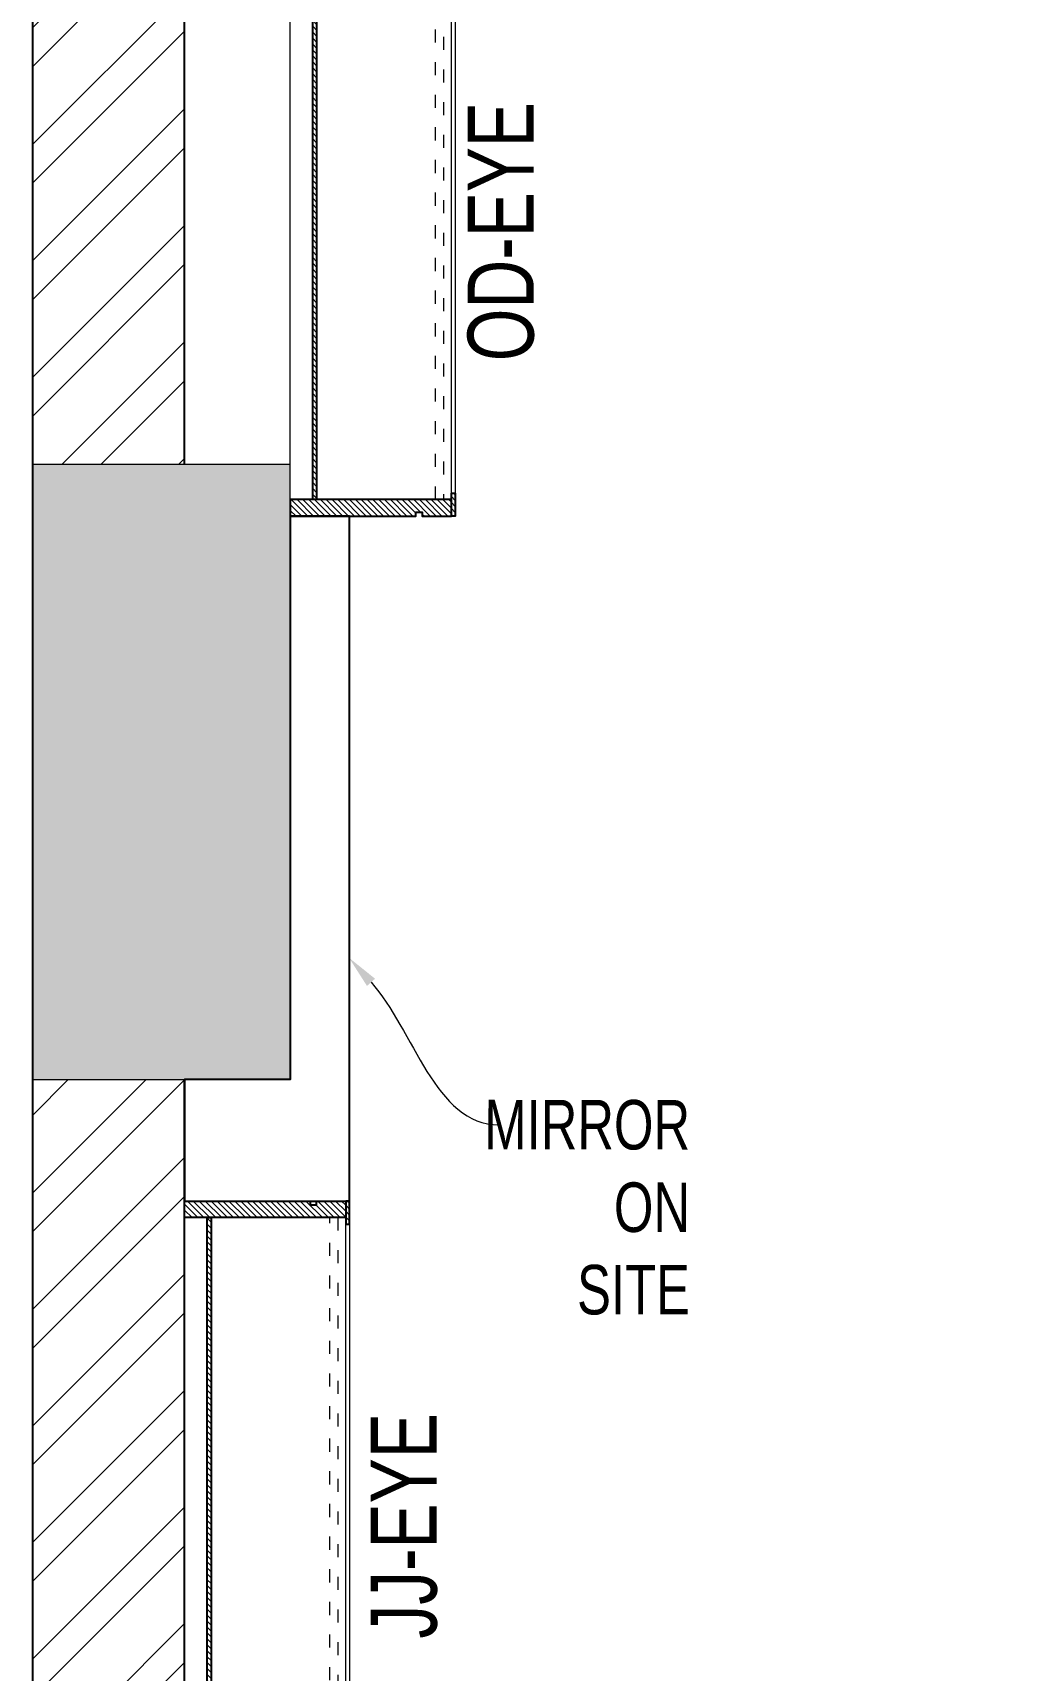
# Model space of a CAD drawing. Header units: feet. Extents: x 3958879 to 3965489, y -5461842 to -5452590.
# Drawn here: x 3958879 to 3960361, y -5459369 to -5456887 of the extents above; entities that cross this region are included whole.
import ezdxf
from ezdxf import colors
from ezdxf.entities.mleader import LeaderData, LeaderLine
from ezdxf.math import Vec2, Vec3

# ---------------------------------------------------------------- set-up
doc = ezdxf.new("R2010")
doc.units = ezdxf.units.FT
doc.header["$LTSCALE"] = 33
doc.header["$MEASUREMENT"] = 0
doc.linetypes.add('ACAD_ISO03W100', pattern=[30, 12, -18])
for name, color, linetype, lineweight in [('A-COL', 243, 'Continuous', 9), ('column hatch', 5, 'Continuous', 0), ('LENS-DIM', 252, 'Continuous', 5), ('LENS-PARTITION', 21, 'Continuous', 25), ('LENS-TEXT', 31, 'Continuous', 5), ('LK-FF&E WALL', 1, 'Continuous', 9), ('LN-ELEVATION-1', 81, 'Continuous', 25), ('LN-ELEVATION-3', 125, 'Continuous', 18), ('LN-ELEVATION-4', 145, 'Continuous', 13), ('LN-HATCH', 251, 'Continuous', 0), ('PLANO-TXT', 252, 'Continuous', 5)]:
    doc.layers.add(name, color=color, linetype=linetype, lineweight=lineweight)
doc.layers.add('A-WALL', color=1, linetype='Continuous')
doc.styles.add('LK TXT', font='GILC____.TTF', dxfattribs={"height": 100})
doc.styles.get("Standard").update_dxf_attribs({"font": 'GILC____.TTF'})
pattern_1 = [(45, (4208834.246730669, 1706614.740126447), (-4.490128060534575, 4.490128060534575), [])]
pattern_2 = [(45, (4209134.246730668, 1706614.740126447), (-4.490128060534575, 4.490128060534575), [])]

# ---------------------------------------------------------------- blocks, each defined once
blk = doc.blocks.new('JJ SH 900')
at = {"layer": 'LN-HATCH', "ltscale": 0.5}
h = blk.add_hatch(dxfattribs=at)
h.set_pattern_fill('ANSI31', color=256, scale=50)
h.set_pattern_definition([(45, (0, 0), (-4.419417382415921, 4.419417382415921), [])])
h.paths.add_polyline_path([(-911.7948143622632, 1.45519e-11), (-911.7948143622632, -189.9999999999854), (-905.7948143622637, -189.9999999999854), (-905.7948143622637, -199.9999999999854), (-911.7948143622632, -199.9999999999854), (-911.7948143622632, -243.9999999999855), (-886.7948143622632, -243.9999999999855), (-886.7948143622632, 1.45519e-11)])
h = blk.add_hatch(dxfattribs=at)
h.set_pattern_fill('ANSI31', color=256, scale=2)
h.set_pattern_definition(pattern_1)
h.paths.add_polyline_path([(-11.79481436226342, 1.45519e-11), (-11.79481436226342, -189.9999999999854), (-17.79481436226342, -189.9999999999854), (-17.79481436226342, -199.9999999999854), (-11.79481436226342, -199.9999999999854), (-11.79481436226342, -243.9999999999855), (-36.79481436226343, -243.9999999999855), (-36.79481436226343, 1.45519e-11)])
h = blk.add_hatch(dxfattribs=at)
h.set_pattern_fill('ANSI31', color=256, scale=2)
h.set_pattern_definition(pattern_2)
h.paths.add_polyline_path([(-36.79481436224887, -40), (-886.7948143622632, -39.99999999998546), (-886.7948143622632, -33.99999999998545), (-36.79481436224887, -34)])
h = blk.add_hatch(dxfattribs=at)
h.set_pattern_fill('ANSI31', color=256, scale=2)
h.set_pattern_definition(pattern_2)
h.paths.add_polyline_path([(-876.7948143622632, -243.9999999999855), (-876.7948143622632, -249.9999999999854), (-911.7948143622632, -249.9999999999854), (-911.7948143622632, -243.9999999999855)])
h = blk.add_hatch(dxfattribs=at)
h.set_pattern_fill('ANSI31', color=256, scale=2)
h.set_pattern_definition(pattern_1)
h.paths.add_polyline_path([(-46.79481436226342, -243.9999999999855), (-46.79481436226342, -249.9999999999854), (-11.79481436226342, -249.9999999999854), (-11.79481436226342, -243.9999999999855)])
at = {"layer": 'LN-ELEVATION-1', "ltscale": 0.5}
for points in [[(-911.7948143622632, 1.45519e-11), (-911.7948143622632, -189.9999999999854), (-905.7948143622637, -189.9999999999854), (-905.7948143622637, -199.9999999999854), (-911.7948143622632, -199.9999999999854), (-911.7948143622632, -243.9999999999855), (-886.7948143622632, -243.9999999999855), (-886.7948143622632, 1.45519e-11)], [(-11.79481436226342, 1.45519e-11), (-11.79481436226342, -189.9999999999854), (-17.79481436226342, -189.9999999999854), (-17.79481436226342, -199.9999999999854), (-11.79481436226342, -199.9999999999854), (-11.79481436226342, -243.9999999999855), (-36.79481436226343, -243.9999999999855), (-36.79481436226343, 1.45519e-11)], [(-36.79481436226343, -39.99999999998546), (-886.7948143622632, -39.99999999998546), (-886.7948143622632, -33.99999999998545), (-36.79481436226343, -33.99999999998545)], [(-876.7948143622632, -243.9999999999855), (-876.7948143622632, -249.9999999999854), (-911.7948143622632, -249.9999999999854), (-911.7948143622632, -243.9999999999855)], [(-46.79481436226342, -243.9999999999855), (-46.79481436226342, -249.9999999999854), (-11.79481436226342, -249.9999999999854), (-11.79481436226342, -243.9999999999855)]]:
    blk.add_lwpolyline(points, close=True, dxfattribs=at)
at = {"layer": 'LN-ELEVATION-3', "ltscale": 0.5}
for p, q in [((-886.7948143622632, 1.45519e-11), (-36.79481436226343, 1.45519e-11)), ((-876.7948143622632, -243.9999999999855), (-46.79481436226342, -243.9999999999855)), ((-46.79481436226342, -249.9999999999854), (-876.7948143622632, -249.9999999999854))]:
    blk.add_line(p, q, dxfattribs=at)
at = {"layer": 'LN-ELEVATION-4', "linetype": 'ACAD_ISO03W100', "ltscale": 0.05}
blk.add_lwpolyline([(-886.7948143622632, -219.9999999999854), (-36.79481436226343, -219.9999999999854), (-36.79481436226343, -231.9999999999855), (-886.7948143622632, -231.9999999999855)], close=True, dxfattribs=at)
blk = doc.blocks.new('A$C024159fb')
at = {"layer": 'column hatch'}
h = blk.add_hatch(color=8, dxfattribs=at)
h.dxf.hatch_style = 1
h.paths.add_polyline_path([(3617.962178121321, -2061.921391882934), (3130.962178121321, -2061.921391882934), (3130.962178121321, -3091.921391882934), (3617.962178121321, -3091.921391882934)])
h.paths.add_polyline_path([(425.4452170897275, -1320.89636028558), (75.44521708972752, -1320.89636028558), (75.44521708972752, -2350.89636028558), (425.4452170897275, -2350.89636028558)])
h.paths.add_polyline_path([(-2602.037821878679, -1279.921391882934), (-2992.037821878679, -1279.921391882934), (-2992.037821878679, -2211.921391882934), (-2602.037821878679, -2211.921391882934)])
h.paths.add_polyline_path([(405.9621781213208, 3672.078608117067), (55.9621781213209, 3672.078608117067), (55.9621781213209, 2902.078608117066), (405.9621781213208, 2902.078608117066)])
h.paths.add_polyline_path([(-2512.037821878679, -4211.921391882934), (-2992.037821878679, -4211.921391882934), (-2992.037821878679, -4651.921391882933), (-2512.037821878679, -4651.921391882933)])
h.paths.add_polyline_path([(3617.962178121321, -4351.921391882934), (3130.962178121321, -4351.921391882934), (3130.962178121321, -4651.921391882933), (3617.962178121321, -4651.921391882933)])
at = {"layer": 'LN-HATCH'}
h = blk.add_hatch(dxfattribs=at)
h.set_pattern_fill('ANSI32', color=256, scale=333, angle=180)
h.set_pattern_definition([(225, (-6965184.699742807, 5279154.402450415), (88.29995930067012, -88.29995930067015), []), (225, (-6965243.566382242, 5279154.402450415), (88.29995930067012, -88.29995930067015), [])])
h.paths.add_polyline_path([(-2762.037821878679, -2211.921391882934), (-2992.037821878679, -2211.921391882934), (-2992.037821878679, -4211.921391882934), (-2762.037821878679, -4211.921391882934)])
h.paths.add_polyline_path([(3617.962178121321, 3672.078608117067), (405.9621781213208, 3672.078608117067), (405.9621781213208, 3442.078608117066), (3387.962178121321, 3442.078608117066), (3387.962178121321, -2061.921391882934), (3617.962178121321, -2061.921391882934)])
h.paths.add_polyline_path([(3617.962178121321, -3091.921391882934), (3387.962178121321, -3091.921391882934), (3387.962178121321, -4351.921391882934), (3617.962178121321, -4351.921391882934)])
h.paths.add_polyline_path([(-2762.037821878679, -1279.921391882934), (-2762.037821878679, 3442.078608117066), (-1372.037821878679, 3442.078608117066), (55.9621781213209, 3442.078608117066), (55.9621781213209, 3672.078608117067), (-2992.037821878679, 3672.078608117067), (-2992.037821878679, -1279.921391882934)])
at = {"layer": 'A-COL'}
for p, q in [((-2602.037821878679, -1279.921391882934), (-2992.037821878679, -1279.921391882934)), ((-2602.037821878679, -2211.921391882934), (-2602.037821878679, -1279.921391882934)), ((-2992.037821878679, -2211.921391882934), (-2602.037821878679, -2211.921391882934))]:
    blk.add_line(p, q, dxfattribs=at)
at = {"layer": 'A-WALL'}
for p, q in [((-2992.037821878679, -4651.921391882933), (-2992.037821878679, 3672.078608117067)), ((-2762.037821878679, -1279.921391882934), (-2762.037821878679, 3442.078608117066)), ((-2762.037821878679, -4211.921391882934), (-2762.037821878679, -2211.921391882934))]:
    blk.add_line(p, q, dxfattribs=at)

msp = doc.modelspace()

# ---------------------------------------------------------------- linework, layer by layer
at = {"layer": 'LENS-PARTITION'}
msp.add_lwpolyline([(3959359.383819403, -5457619.708349127), (3959269.383819405, -5457619.708349127), (3959269.383819405, -5458473.708349128), (3959109.383819405, -5458473.708349128), (3959109.383819405, -5458657.832051346), (3959299.383819403, -5458657.832051346), (3959359.383819403, -5458657.832051346)], close=True, dxfattribs=at)

# ---------------------------------------------------------------- block references
at = {"layer": 'LENS-DIM', "color": 3}
msp.add_blockref('A$C024159fb', (3961871.421641285, -5456261.786957244), dxfattribs=at)
at = {"layer": 'LK-FF&E WALL', "rotation": 90.00000000000003}
for p in [(3959269.383819405, -5456707.913534764), (3959109.383819404, -5458646.037236985)]:
    msp.add_blockref('JJ SH 900', p, dxfattribs=at)

# ---------------------------------------------------------------- texts
at = {"layer": 'PLANO-TXT', "linetype": 'Continuous', "ltscale": 3, "char_height": 100, "width": 149.546511627907, "attachment_point": 5, "rotation": 90.00000000000007, "style": 'LK TXT'}
for s, insert in [('OD-EYE', (3959588.79553934, -5457188.455540714, -23744.04052932369)), ('JJ-EYE', (3959442.033056348, -5459150.233737626, -23744.04052932369))]:
    msp.add_mtext(s, dxfattribs=dict(at, insert=insert))

# ---------------------------------------------------------------- leaders
at = {"layer": 'LENS-TEXT', "color": 0, "linetype": 'Continuous', "ltscale": 3}
ml = msp.add_multileader_mtext('Standard', dxfattribs=at)
ml.set_content('\\pxqr,t3;{\\C0;MIRROR ON SITE}', color=1)
ml.set_leader_properties(color=256, linetype='ByLayer', lineweight=-1)
ml.build(insert=Vec2(0, 0))
ml.multileader.update_dxf_attribs({"leader_type": 2, "dogleg_length": 0.36, "arrow_head_size": 50})
ctx = ml.context
ctx.base_point, ctx.char_height, ctx.arrow_head_size, ctx.landing_gap_size, ctx.plane_origin, ctx.plane_x_axis, ctx.plane_y_axis = Vec3(3959585.396238773, -5458542.447255807, 47488.08105864739), 75, 50, 0.09, Vec3(3965921.131637106, -5460178.441609944, 47488.08105864739), Vec3(0.9999993982722358, -0.0010970210418018), Vec3(0.0010970210418018, 0.9999993982722358)
notes = []
notes.append((ctx, [(1, (1, 1, 0), (3959585.036238989, -5458542.44686088, 47488.08105864739), (0.9999993982722358, -0.0010970210418018), 0.3600000000000003, [(1, [(3959358.366211964, -5458289.113999183, 47488.08105864739)], 0, [])])]))
ctx.mtext.insert, ctx.mtext.text_direction, ctx.mtext.rotation, ctx.mtext.width, ctx.mtext.flow_direction = Vec3(3959585.527915152, -5458504.456825074, 47488.08105864739), Vec3(0.9999993982722358, -0.0010970210418018), 6.282088285917748, 289.5442082885826, 5
for ctx, leaders in notes:
    for number, flags, end, landing, length, lines in leaders:
        leader = LeaderData()
        leader.index, (leader.has_last_leader_line, leader.has_dogleg_vector, leader.attachment_direction) = number, flags
        leader.last_leader_point, leader.dogleg_vector, leader.dogleg_length = Vec3(end), Vec3(landing), length
        for number, points, colour, breaks in lines:
            line = LeaderLine()
            line.index, line.vertices, line.color, line.breaks = number, Vec3.list(points), colors.encode_raw_color(colour), breaks
            leader.lines.append(line)
        ctx.leaders.append(leader)

doc.saveas('drawing.dxf')
